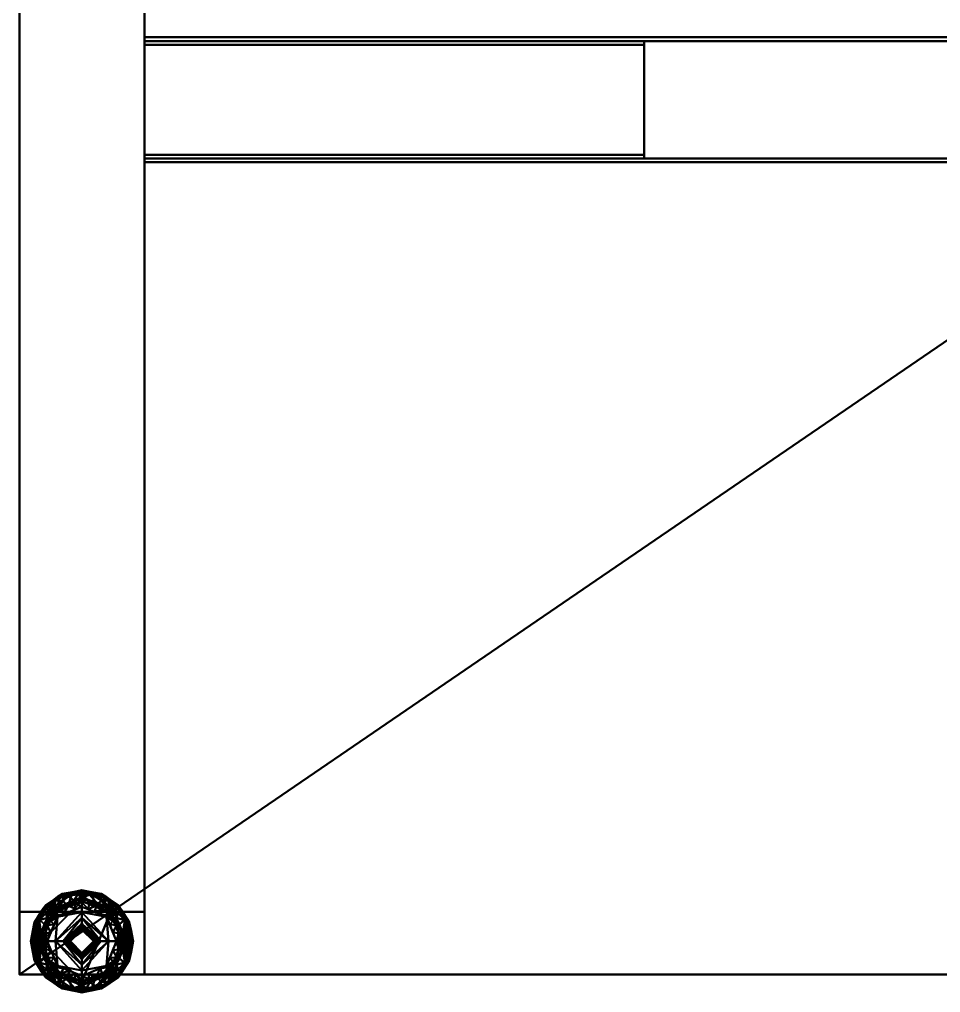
# Model space of a CAD drawing. Header units: millimetres. Extents: x -1050 to 750, y -1100 to 707.
# Drawn here: x -1050 to -681.5, y -7.3 to 382.1 of the extents above; entities that cross this region are included whole.
import ezdxf

# ---------------------------------------------------------------- set-up
doc = ezdxf.new("R2010")
doc.units = ezdxf.units.MM
doc.layers.add('I-FURN', color=7, linetype='Continuous', lineweight=40)

msp = doc.modelspace()

# ---------------------------------------------------------------- meshes
at = {"layer": 'I-FURN', "color": 251, "true_color": 0x616164}
mesh = msp.add_polyface(dxfattribs=at)
corners = [(750, 700, 725), (-1050, 700, 725), (-1050, 0, 725), (750, 0, 725), (-3.98, 634.53, 725), (-3.98, 516.34, 725), (-294.98, 516.34, 725), (-294.98, 634.53, 725)]
mesh.append_faces([[corners[k] for k in face] for face in [(0, 4, 5, 3), (3, 5, 6, 2)]], dxfattribs={"vtx0": -1, "vtx2": -1, "color": 251})
mesh.append_faces([[corners[k] for k in face] for face in [(7, 4, 0, 1), (6, 7, 1, 2)]], dxfattribs={"vtx1": -1, "vtx3": -1, "color": 251})
mesh = msp.add_polyface(dxfattribs=at)
corners = [(750, 700, 700), (750, 0, 700), (-1050, 0, 700), (-1050, 700, 700), (-3.98, 634.53, 700), (-294.98, 634.53, 700), (-294.98, 516.34, 700), (-3.98, 516.34, 700)]
mesh.append_faces([[corners[k] for k in face] for face in [(7, 1, 6)]], dxfattribs={"vtx0": -1, "vtx1": -1, "color": 251})
mesh.append_faces([[corners[k] for k in face] for face in [(3, 5, 6), (5, 3, 0, 4)]], dxfattribs={"vtx0": -1, "vtx2": -1, "color": 251})
mesh.append_faces([[corners[k] for k in face] for face in [(6, 1, 2, 3)]], dxfattribs={"vtx0": -1, "vtx3": -1, "color": 251})
mesh.append_faces([[corners[k] for k in face] for face in [(7, 4, 0, 1)]], dxfattribs={"vtx1": -1, "vtx3": -1, "color": 251})
mesh = msp.add_polyface(dxfattribs=at)
corners = [(-1050, 0, 725), (-1050, 700, 725), (-1050, 700, 700), (-1050, 0, 700)]
mesh.append_faces([[corners[k] for k in face] for face in [(0, 1, 2, 3)]], dxfattribs={"color": 251})
at = {"layer": 'I-FURN', "color": 250, "true_color": 0x161616}
mesh = msp.add_polyface(dxfattribs=at)
corners = [(-1050, 700, 700), (-1050, 700, 20.04), (-1050, 674.97, 20.04), (-1050, 674.97, 650), (-1050, 25, 650), (-1050, 25, 20.04), (-1050, 0, 20.04), (-1050, 0, 700)]
mesh.append_faces([[corners[k] for k in face] for face in [(3, 0, 1, 2)]], dxfattribs={"vtx0": -1, "color": 250})
mesh.append_faces([[corners[k] for k in face] for face in [(6, 7, 4, 5)]], dxfattribs={"vtx1": -1, "color": 250})
mesh.append_faces([[corners[k] for k in face] for face in [(7, 0, 3, 4)]], dxfattribs={"vtx1": -1, "vtx3": -1, "color": 250})
mesh = msp.add_polyface(dxfattribs=at)
corners = [(-1050, 700, 700), (-1050, 0, 700), (-1000, 0, 700), (-1000, 700, 700)]
mesh.append_faces([[corners[k] for k in face] for face in [(3, 0, 1, 2)]], dxfattribs={"color": 250})
mesh = msp.add_polyface(dxfattribs=at)
corners = [(-1000, 700, 700), (-1000, 0, 700), (-1000, 0, 20.04), (-1000, 25, 20.04), (-1000, 25, 650), (-1000, 674.97, 650), (-1000, 674.97, 20.04), (-1000, 700, 20.04)]
mesh.append_faces([[corners[k] for k in face] for face in [(5, 0, 1, 4)]], dxfattribs={"vtx0": -1, "vtx2": -1, "color": 250})
mesh.append_faces([[corners[k] for k in face] for face in [(2, 3, 4, 1)]], dxfattribs={"vtx2": -1, "color": 250})
mesh.append_faces([[corners[k] for k in face] for face in [(5, 6, 7, 0)]], dxfattribs={"vtx3": -1, "color": 250})
mesh = msp.add_polyface(dxfattribs=at)
corners = [(-1050, 25, 650), (-1050, 674.97, 650), (-1000, 674.97, 650), (-1000, 25, 650)]
mesh.append_faces([[corners[k] for k in face] for face in [(0, 1, 2, 3)]], dxfattribs={"color": 250})
mesh = msp.add_polyface(dxfattribs=at)
corners = [(-1000, 375, 700), (-1000, 375, 650), (-1000, 325, 650), (-1000, 325, 700), (-1000, 373.5, 698.5), (-1000, 326.5, 698.5), (-1000, 326.5, 651.5), (-1000, 373.5, 651.5)]
mesh.append_faces([[corners[k] for k in face] for face in [(3, 5, 6, 2), (2, 6, 7, 1)]], dxfattribs={"vtx0": -1, "vtx2": -1, "color": 250})
mesh.append_faces([[corners[k] for k in face] for face in [(4, 5, 3, 0), (7, 4, 0, 1)]], dxfattribs={"vtx1": -1, "vtx3": -1, "color": 250})
mesh = msp.add_polyface(dxfattribs=at)
corners = [(700, 325, 700), (700, 375, 700), (-1000, 375, 700), (-1000, 325, 700)]
mesh.append_faces([[corners[k] for k in face] for face in [(0, 1, 2, 3)]], dxfattribs={"color": 250})
mesh = msp.add_polyface(dxfattribs=at)
corners = [(700, 375, 650), (700, 325, 650), (-1000, 325, 650), (-1000, 375, 650)]
mesh.append_faces([[corners[k] for k in face] for face in [(3, 0, 1, 2)]], dxfattribs={"color": 250})
mesh = msp.add_polyface(dxfattribs=at)
corners = [(700, 375, 700), (700, 375, 650), (-1000, 375, 650), (-1000, 375, 700)]
mesh.append_faces([[corners[k] for k in face] for face in [(0, 1, 2, 3)]], dxfattribs={"color": 250})
mesh = msp.add_polyface(dxfattribs=at)
corners = [(700, 373.5, 651.5), (700, 373.5, 698.5), (-1000, 373.5, 698.5), (-1000, 373.5, 651.5)]
mesh.append_faces([[corners[k] for k in face] for face in [(0, 1, 2, 3)]], dxfattribs={"color": 250})
mesh = msp.add_polyface(dxfattribs=at)
corners = [(700, 326.5, 651.5), (700, 373.5, 651.5), (-1000, 373.5, 651.5), (-1000, 326.5, 651.5)]
mesh.append_faces([[corners[k] for k in face] for face in [(0, 1, 2, 3)]], dxfattribs={"color": 250})
mesh = msp.add_polyface(dxfattribs=at)
corners = [(700, 373.5, 698.5), (700, 326.5, 698.5), (-1000, 326.5, 698.5), (-1000, 373.5, 698.5)]
mesh.append_faces([[corners[k] for k in face] for face in [(3, 0, 1, 2)]], dxfattribs={"color": 250})
mesh = msp.add_polyface(dxfattribs=at)
corners = [(-1000, 373.5, 651.5), (-1000, 372, 651.5), (-1000, 372, 697), (-1000, 328, 697), (-1000, 328, 651.5), (-1000, 326.5, 651.5), (-1000, 326.5, 698.5), (-1000, 373.5, 698.5)]
mesh.append_faces([[corners[k] for k in face] for face in [(2, 7, 0, 1)]], dxfattribs={"vtx0": -1, "color": 250})
mesh.append_faces([[corners[k] for k in face] for face in [(7, 2, 3, 6)]], dxfattribs={"vtx0": -1, "vtx2": -1, "color": 250})
mesh.append_faces([[corners[k] for k in face] for face in [(5, 6, 3, 4)]], dxfattribs={"vtx1": -1, "color": 250})
mesh = msp.add_polyface(dxfattribs=at)
corners = [(-800, 326.5, 698.5), (-800, 373.5, 698.5), (-1000, 373.5, 698.5), (-1000, 326.5, 698.5)]
mesh.append_faces([[corners[k] for k in face] for face in [(3, 0, 1, 2)]], dxfattribs={"color": 250})
mesh = msp.add_polyface(dxfattribs=at)
corners = [(-800, 373.5, 698.5), (-800, 373.5, 651.5), (-1000, 373.5, 651.5), (-1000, 373.5, 698.5)]
mesh.append_faces([[corners[k] for k in face] for face in [(0, 1, 2, 3)]], dxfattribs={"color": 250})
mesh = msp.add_polyface(dxfattribs=at)
corners = [(-800, 373.5, 651.5), (-800, 372, 651.5), (-1000, 372, 651.5), (-1000, 373.5, 651.5)]
mesh.append_faces([[corners[k] for k in face] for face in [(0, 1, 2, 3)]], dxfattribs={"color": 250})
mesh = msp.add_polyface(dxfattribs=at)
corners = [(-800, 372, 697), (-800, 328, 697), (-1000, 328, 697), (-1000, 372, 697)]
mesh.append_faces([[corners[k] for k in face] for face in [(0, 1, 2, 3)]], dxfattribs={"color": 250})
mesh = msp.add_polyface(dxfattribs=at)
corners = [(-800, 372, 651.5), (-800, 372, 697), (-1000, 372, 697), (-1000, 372, 651.5)]
mesh.append_faces([[corners[k] for k in face] for face in [(3, 0, 1, 2)]], dxfattribs={"color": 250})
mesh = msp.add_polyface(dxfattribs=at)
corners = [(-800, 373.5, 651.5), (-800, 373.5, 698.5), (-800, 326.5, 698.5), (-800, 326.5, 651.5), (-800, 328, 651.5), (-800, 328, 697), (-800, 372, 697), (-800, 372, 651.5)]
mesh.append_faces([[corners[k] for k in face] for face in [(5, 6, 1, 2)]], dxfattribs={"vtx1": -1, "vtx3": -1, "color": 250})
mesh.append_faces([[corners[k] for k in face] for face in [(3, 4, 5, 2)]], dxfattribs={"vtx2": -1, "color": 250})
mesh.append_faces([[corners[k] for k in face] for face in [(6, 7, 0, 1)]], dxfattribs={"vtx3": -1, "color": 250})
mesh = msp.add_polyface(dxfattribs=at)
corners = [(-800, 328, 651.5), (-800, 326.5, 651.5), (-1000, 326.5, 651.5), (-1000, 328, 651.5)]
mesh.append_faces([[corners[k] for k in face] for face in [(0, 1, 2, 3)]], dxfattribs={"color": 250})
mesh = msp.add_polyface(dxfattribs=at)
corners = [(-800, 328, 697), (-800, 328, 651.5), (-1000, 328, 651.5), (-1000, 328, 697)]
mesh.append_faces([[corners[k] for k in face] for face in [(3, 0, 1, 2)]], dxfattribs={"color": 250})
mesh = msp.add_polyface(dxfattribs=at)
corners = [(700, 326.5, 698.5), (700, 326.5, 651.5), (-1000, 326.5, 651.5), (-1000, 326.5, 698.5)]
mesh.append_faces([[corners[k] for k in face] for face in [(0, 1, 2, 3)]], dxfattribs={"color": 250})
mesh = msp.add_polyface(dxfattribs=at)
corners = [(-800, 326.5, 651.5), (-800, 326.5, 698.5), (-1000, 326.5, 698.5), (-1000, 326.5, 651.5)]
mesh.append_faces([[corners[k] for k in face] for face in [(0, 1, 2, 3)]], dxfattribs={"color": 250})
mesh = msp.add_polyface(dxfattribs=at)
corners = [(700, 325, 650), (700, 325, 700), (-1000, 325, 700), (-1000, 325, 650)]
mesh.append_faces([[corners[k] for k in face] for face in [(0, 1, 2, 3)]], dxfattribs={"color": 250})
at = {"layer": 'I-FURN', "color": 250, "true_color": 0x3a3a3a}
mesh = msp.add_polyface(dxfattribs=at)
corners = [(-1007.38, 13.24, 8.53), (-1006.21, 13.24, 7.88), (-1005.29, 13.24, 6.92), (-1004.7, 13.24, 5.72), (-1004.5, 13.24, 4.4), (-1006.06, 21.08, 4.4), (-1010.5, 27.73, 4.4), (-1017.15, 32.18, 4.4), (-1025, 33.74, 4.4), (-1032.85, 32.18, 4.4), (-1039.5, 27.73, 4.4), (-1043.94, 21.08, 4.4), (-1045.5, 13.24, 4.4), (-1045.3, 13.24, 5.72), (-1044.71, 13.24, 6.92), (-1043.79, 13.24, 7.88), (-1042.62, 13.24, 8.53), (-1037.46, 25.7, 8.53), (-1025, 30.86, 8.53), (-1012.54, 25.7, 8.53), (-1009.96, 19.47, 8.53), (-1040.04, 19.47, 8.53), (-1006.23, 19.62, 6.74), (-1043.77, 19.62, 6.74), (-1005.35, 17.53, 4.4), (-1044.65, 17.53, 4.4), (-1005.15, 16.89, 6.03), (-1044.85, 16.89, 6.03), (-1009.86, 25.72, 7.04), (-1040.14, 25.72, 7.04), (-1006.65, 17.28, 7.88), (-1007.86, 21.75, 7.59), (-1043.35, 17.28, 7.88), (-1042.14, 21.75, 7.59), (-1015.68, 30.47, 7.08), (-1034.32, 30.47, 7.08), (-1007.74, 23.46, 6.33), (-1042.26, 23.46, 6.33), (-1009.66, 26.51, 5.75), (-1013.83, 29.96, 4.4), (-1012.51, 28.88, 6.39), (-1008.28, 24.41, 4.4), (-1012.73, 27.77, 7.69), (-1040.34, 26.51, 5.75), (-1036.17, 29.96, 4.4), (-1037.49, 28.88, 6.39), (-1041.72, 24.41, 4.4), (-1037.56, 27.53, 7.69), (-1038.75, 22.58, 8.53), (-1015.39, 31.12, 5.72), (-1021.16, 32.94, 6.29), (-1027.91, 32.87, 6.71), (-1034.61, 31.12, 5.72), (-1028.92, 32.96, 4.4), (-1031.48, 32.2, 6.35), (-1018.77, 28.28, 8.53), (-1015.65, 26.99, 8.53), (-1031.23, 28.28, 8.53), (-1030.74, 31.38, 7.68), (-1034.35, 26.99, 8.53), (-1026.83, 31.99, 7.84), (-1021.91, 31.9, 7.78), (-1028.12, 29.57, 8.53), (-1008.67, 16.35, 8.53), (-1041.33, 16.35, 8.53), (-1011.25, 22.58, 8.53), (-1021.08, 32.96, 4.4), (-1021.88, 29.57, 8.53)]
mesh.append_faces([[corners[k] for k in face] for face in [(15, 27, 14), (3, 26, 2), (2, 26, 1), (1, 30, 0), (5, 26, 24), (17, 47, 48), (9, 54, 53), (41, 36, 5), (10, 45, 44), (44, 52, 9), (56, 34, 55)]], dxfattribs={"vtx0": -1, "vtx1": -1, "color": 250})
mesh.append_faces([[corners[k] for k in face] for face in [(22, 26, 5), (33, 23, 32), (22, 30, 1), (42, 28, 40), (3, 24, 26), (36, 38, 28), (25, 13, 27), (28, 31, 36), (22, 1, 26), (28, 38, 40), (31, 30, 22), (50, 34, 49), (11, 27, 23), (47, 45, 29), (42, 65, 28), (23, 33, 37), (43, 29, 45), (15, 23, 27), (22, 36, 31), (43, 46, 37), (32, 23, 15), (31, 63, 30), (35, 45, 47), (33, 29, 37), (33, 32, 64), (29, 48, 47), (7, 50, 49), (61, 50, 51), (51, 50, 8), (22, 5, 36), (36, 41, 38), (43, 37, 29), (11, 23, 37), (58, 51, 54), (34, 42, 40), (6, 40, 38), (34, 40, 49), (44, 45, 52), (52, 45, 35), (43, 45, 10), (33, 48, 29), (58, 60, 51), (39, 49, 40), (54, 9, 52), (61, 51, 60), (35, 58, 54), (34, 56, 42), (54, 52, 35), (53, 54, 51), (61, 34, 50), (35, 47, 59), (58, 62, 60), (58, 35, 59), (60, 18, 61), (34, 61, 55), (65, 31, 28)]], dxfattribs={"vtx0": -1, "vtx1": -1, "vtx2": -1, "color": 250})
mesh.append_faces([[corners[k] for k in face] for face in [(40, 6, 39), (27, 13, 14), (32, 15, 16), (32, 16, 64), (49, 39, 7), (43, 10, 46), (51, 8, 53), (47, 17, 59)]], dxfattribs={"vtx0": -1, "vtx2": -1, "color": 250})
mesh.append_faces([[corners[k] for k in face] for face in [(31, 65, 20, 63), (33, 64, 21, 48), (58, 59, 57, 62), (50, 7, 66, 8), (61, 18, 67, 55)]], dxfattribs={"vtx0": -1, "vtx3": -1, "color": 250})
mesh.append_faces([[corners[k] for k in face] for face in [(11, 25, 27), (41, 6, 38), (19, 65, 42), (46, 11, 37), (56, 19, 42), (62, 18, 60), (63, 0, 30)]], dxfattribs={"vtx1": -1, "vtx2": -1, "color": 250})
mesh.append_faces([[corners[k] for k in face] for face in [(3, 4, 24), (25, 12, 13)]], dxfattribs={"vtx2": -1, "color": 250})
mesh = msp.add_polyface(dxfattribs=at)
corners = [(-1004.5, 13.24, 4.4), (-1004.83, 13.24, 2.72), (-1005.79, 13.24, 1.29), (-1007.22, 13.24, 0.33), (-1008.9, 13.24), (-1013.62, 24.62), (-1025, 29.34), (-1036.38, 24.62), (-1041.1, 13.24), (-1042.78, 13.24, 0.33), (-1044.21, 13.24, 1.29), (-1045.17, 13.24, 2.72), (-1045.5, 13.24, 4.4), (-1043.94, 21.08, 4.4), (-1039.5, 27.73, 4.4), (-1032.85, 32.18, 4.4), (-1025, 33.74, 4.4), (-1017.15, 32.18, 4.4), (-1010.5, 27.73, 4.4), (-1006.06, 21.08, 4.4), (-1007.97, 21.88, 1.18), (-1042.03, 21.88, 1.18), (-1005.35, 17.53, 4.4), (-1044.65, 17.53, 4.4), (-1006.21, 18.05, 1.49), (-1043.79, 18.05, 1.49), (-1021, 32.03, 1.29), (-1029, 32.03, 1.29), (-1014.45, 29.41, 1.39), (-1035.55, 29.41, 1.39), (-1007.51, 17.19, 0.4), (-1011.26, 18.93), (-1042.49, 17.19, 0.4), (-1038.74, 18.93), (-1011.15, 25.09, 0.55), (-1011.1, 27.47, 2.18), (-1008.28, 24.41, 4.4), (-1007, 22.36, 2.74), (-1013.83, 29.96, 4.4), (-1008.87, 25.39, 2.79), (-1038.85, 25.09, 0.55), (-1038.9, 27.47, 2.18), (-1041.72, 24.41, 4.4), (-1043, 22.36, 2.74), (-1036.17, 29.96, 4.4), (-1041.13, 25.39, 2.79), (-1019.31, 26.98), (-1030.69, 26.98), (-1021.08, 32.96, 4.4), (-1028.92, 32.96, 4.4), (-1025, 33.12, 2.16), (-1024.78, 31.52, 0.58), (-1013.7, 27.11, 0.38), (-1017.33, 29.63, 0.48), (-1017.61, 31.33, 1.66), (-1036.3, 27.11, 0.38), (-1032.67, 29.63, 0.48), (-1032.39, 31.33, 1.66)]
mesh.append_faces([[corners[k] for k in face] for face in [(4, 30, 3), (17, 54, 48), (22, 24, 19), (13, 25, 23), (48, 50, 16), (33, 40, 7), (19, 37, 36), (38, 28, 17), (14, 45, 42), (6, 51, 46), (16, 50, 49), (49, 57, 15)]], dxfattribs={"vtx0": -1, "vtx1": -1, "color": 250})
mesh.append_faces([[corners[k] for k in face] for face in [(28, 34, 52), (30, 24, 3), (35, 34, 28), (41, 44, 29), (25, 21, 32), (24, 22, 1), (31, 20, 30), (45, 21, 43), (51, 47, 27), (52, 53, 28), (20, 24, 30), (57, 49, 27), (28, 38, 35), (21, 33, 32), (45, 43, 42), (23, 25, 11), (41, 29, 40), (51, 50, 26), (9, 25, 32), (51, 27, 50), (24, 20, 37), (7, 55, 56), (35, 20, 34), (28, 53, 54), (55, 7, 40), (20, 31, 34), (20, 39, 37), (36, 37, 39), (24, 37, 19), (39, 20, 35), (18, 39, 35), (33, 21, 40), (21, 41, 40), (43, 25, 13), (41, 45, 14), (25, 43, 21), (21, 45, 41), (5, 53, 52), (50, 48, 26), (27, 56, 57), (49, 50, 27), (46, 51, 26), (34, 5, 52), (46, 26, 53), (54, 53, 26), (48, 54, 26), (17, 28, 54), (40, 29, 55), (55, 29, 56), (57, 56, 29), (27, 47, 56), (29, 15, 57)]], dxfattribs={"vtx0": -1, "vtx1": -1, "vtx2": -1, "color": 250})
mesh.append_faces([[corners[k] for k in face] for face in [(24, 1, 2), (24, 2, 3), (25, 9, 10), (56, 47, 7), (32, 8, 9), (25, 10, 11), (30, 4, 31), (34, 31, 5), (43, 13, 42), (41, 14, 44), (51, 6, 47), (53, 5, 46)]], dxfattribs={"vtx0": -1, "vtx2": -1, "color": 250})
mesh.append_faces([[corners[k] for k in face] for face in [(0, 1, 22)]], dxfattribs={"vtx1": -1, "color": 250})
mesh.append_faces([[corners[k] for k in face] for face in [(18, 36, 39), (33, 8, 32), (38, 18, 35), (44, 15, 29)]], dxfattribs={"vtx1": -1, "vtx2": -1, "color": 250})
mesh.append_faces([[corners[k] for k in face] for face in [(11, 12, 23)]], dxfattribs={"vtx2": -1, "color": 250})
mesh = msp.add_polyface(dxfattribs=at)
corners = [(-1025, 27.1, 10.38), (-1015.2, 23.04, 10.38), (-1011.14, 13.24, 10.38), (-1010.23, 13.24, 9.85), (-1009.3, 13.24, 9.36), (-1008.35, 13.24, 8.92), (-1007.38, 13.24, 8.53), (-1012.54, 25.7, 8.53), (-1025, 30.86, 8.53), (-1037.46, 25.7, 8.53), (-1042.62, 13.24, 8.53), (-1041.65, 13.24, 8.92), (-1040.7, 13.24, 9.36), (-1039.77, 13.24, 9.85), (-1038.86, 13.24, 10.38), (-1034.8, 23.04, 10.38), (-1012.59, 16.76, 10.38), (-1037.41, 16.76, 10.38), (-1009.23, 17.72, 8.53), (-1040.77, 17.72, 8.53), (-1009.33, 17.22, 9.13), (-1040.67, 17.22, 9.13), (-1010.88, 21.71, 8.53), (-1012.6, 22.86, 9.36), (-1020.1, 25.07, 10.38), (-1018.77, 28.28, 8.53), (-1039.12, 21.71, 8.53), (-1037.4, 22.86, 9.36), (-1029.9, 25.07, 10.38), (-1031.23, 28.28, 8.53), (-1021.94, 28.63, 9.36), (-1028.05, 28.58, 9.38), (-1033.18, 26.45, 9.44), (-1016.52, 25.93, 9.58), (-1010.38, 16.5, 9.73), (-1013.9, 19.9, 10.38), (-1011.01, 19.73, 9.49), (-1010.05, 20.38, 8.95), (-1012.61, 21.33, 9.83), (-1014.34, 23.59, 9.8), (-1039.62, 16.5, 9.73), (-1036.1, 19.9, 10.38), (-1038.99, 19.73, 9.49), (-1039.95, 20.38, 8.95), (-1037.39, 21.33, 9.83), (-1035.66, 23.59, 9.8), (-1035.51, 24.97, 9.33), (-1034.35, 26.99, 8.53), (-1034.42, 26.85, 8.96), (-1031.11, 28.39, 9.05), (-1028.12, 29.57, 8.53), (-1026.63, 29.78, 8.93), (-1023.3, 29.81, 8.91), (-1020.05, 29.11, 8.93), (-1015.65, 26.99, 8.53), (-1014.58, 25.93, 9.01), (-1018.91, 27.66, 9.38), (-1021.88, 29.57, 8.53), (-1025, 28.93, 9.36), (-1017.12, 27.81, 8.95), (-1030.58, 27.52, 9.54), (-1022.55, 26.09, 10.38), (-1027.45, 26.09, 10.38), (-1032.35, 24.06, 10.38), (-1017.65, 24.06, 10.38)]
mesh.append_faces([[corners[k] for k in face] for face in [(16, 36, 35), (12, 21, 11), (22, 37, 18), (35, 38, 1), (13, 40, 12), (63, 45, 15), (1, 39, 64)]], dxfattribs={"vtx0": -1, "vtx1": -1, "color": 250})
mesh.append_faces([[corners[k] for k in face] for face in [(40, 42, 21), (18, 20, 5), (27, 43, 42), (34, 20, 36), (20, 18, 37), (39, 38, 23), (52, 58, 30), (20, 37, 36), (44, 15, 45), (31, 0, 58), (21, 19, 11), (40, 21, 12), (23, 55, 39), (33, 64, 39), (49, 31, 51), (48, 32, 49), (32, 60, 49), (50, 49, 51), (32, 46, 45), (52, 30, 53), (36, 23, 38), (20, 34, 4), (16, 34, 36), (39, 1, 38), (22, 23, 37), (36, 37, 23), (38, 35, 36), (33, 39, 55), (21, 42, 43), (17, 42, 40), (27, 42, 44), (21, 43, 19), (26, 43, 27), (45, 27, 44), (44, 42, 41), (27, 45, 46), (63, 32, 45), (46, 9, 27), (60, 31, 49), (32, 48, 46), (46, 48, 9), (49, 29, 48), (8, 51, 52), (51, 31, 58), (52, 53, 57), (53, 30, 56), (55, 59, 33), (7, 55, 23), (59, 56, 33), (59, 53, 56), (33, 56, 24), (51, 58, 52), (30, 61, 56), (53, 59, 25), (59, 55, 54), (30, 58, 61), (31, 60, 62), (32, 63, 60)]], dxfattribs={"vtx0": -1, "vtx1": -1, "vtx2": -1, "color": 250})
mesh.append_faces([[corners[k] for k in face] for face in [(27, 9, 26), (34, 16, 2), (34, 2, 3), (58, 0, 61), (43, 26, 19), (42, 17, 41), (23, 22, 7), (59, 54, 25), (56, 61, 24), (44, 41, 15), (51, 8, 50), (55, 7, 54), (33, 24, 64)]], dxfattribs={"vtx0": -1, "vtx2": -1, "color": 250})
mesh.append_faces([[corners[k] for k in face] for face in [(6, 18, 5)]], dxfattribs={"vtx1": -1, "color": 250})
mesh.append_faces([[corners[k] for k in face] for face in [(4, 5, 20), (3, 4, 34), (14, 17, 40), (13, 14, 40), (47, 9, 48, 29), (28, 62, 60, 63), (50, 29, 49), (25, 57, 53), (57, 8, 52), (62, 0, 31)]], dxfattribs={"vtx1": -1, "vtx2": -1, "color": 250})
mesh.append_faces([[corners[k] for k in face] for face in [(19, 10, 11)]], dxfattribs={"vtx2": -1, "color": 250})
mesh = msp.add_polyface(dxfattribs=at)
corners = [(-1041.1, 13.24), (-1036.38, 24.62), (-1025, 29.34), (-1013.62, 24.62), (-1008.9, 13.24), (-1013.62, 1.85), (-1025, -2.86), (-1036.38, 1.85)]
mesh.append_faces([[corners[k] for k in face] for face in [(6, 3, 4, 5), (0, 6, 7)]], dxfattribs={"vtx0": -1, "color": 250})
mesh.append_faces([[corners[k] for k in face] for face in [(1, 2, 0)]], dxfattribs={"vtx1": -1, "color": 250})
mesh.append_faces([[corners[k] for k in face] for face in [(2, 3, 6, 0)]], dxfattribs={"vtx1": -1, "vtx2": -1, "vtx3": -1, "color": 250})
at = {"layer": 'I-FURN', "color": 250, "true_color": 0x161616}
mesh = msp.add_polyface(dxfattribs=at)
corners = [(-1050, 25, 20.04), (-1050, 25, 650), (-1000, 25, 650), (-1000, 25, 20.04)]
mesh.append_faces([[corners[k] for k in face] for face in [(0, 1, 2, 3)]], dxfattribs={"color": 250})
mesh = msp.add_polyface(dxfattribs=at)
corners = [(-1050, 0, 20.04), (-1050, 25, 20.04), (-1000, 25, 20.04), (-1000, 0, 20.04)]
mesh.append_faces([[corners[k] for k in face] for face in [(3, 0, 1, 2)]], dxfattribs={"color": 250})
at = {"layer": 'I-FURN', "color": 250, "true_color": 0x3a3a3a}
mesh = msp.add_polyface(dxfattribs=at)
corners = [(-1025, -0.63, 10.38), (-1025, 1.53, 11.61), (-1025, 3.78, 12.62), (-1025, 6.13, 13.41), (-1025, 8.54, 13.97), (-1026.05, 8.66, 13.97), (-1027.04, 9, 13.97), (-1027.93, 9.56, 13.97), (-1028.67, 10.31, 13.97), (-1029.23, 11.2, 13.97), (-1029.58, 12.19, 13.97), (-1029.7, 13.24, 13.97), (-1029.58, 14.28, 13.97), (-1029.23, 15.28, 13.97), (-1028.67, 16.17, 13.97), (-1027.93, 16.91, 13.97), (-1027.04, 17.47, 13.97), (-1026.05, 17.82, 13.97), (-1025, 17.94, 13.97), (-1025, 20.35, 13.41), (-1025, 22.69, 12.62), (-1025, 24.95, 11.61), (-1025, 27.1, 10.38), (-1034.8, 23.04, 10.38), (-1038.86, 13.24, 10.38), (-1034.8, 3.43, 10.38), (-1035.6, 13.24, 12.14), (-1032.52, 13.24, 13.29)]
mesh.append_faces([[corners[k] for k in face] for face in [(23, 21, 22), (1, 25, 0)]], dxfattribs={"vtx0": -1, "color": 250})
mesh.append_faces([[corners[k] for k in face] for face in [(21, 26, 20), (24, 26, 23), (20, 27, 19), (14, 27, 13), (2, 26, 1), (16, 19, 15), (12, 27, 11), (10, 27, 9), (9, 27, 8), (6, 3, 5), (8, 3, 7)]], dxfattribs={"vtx0": -1, "vtx1": -1, "color": 250})
mesh.append_faces([[corners[k] for k in face] for face in [(27, 20, 26), (26, 21, 23), (2, 27, 26), (19, 27, 14), (3, 8, 27), (25, 1, 26)]], dxfattribs={"vtx0": -1, "vtx1": -1, "vtx2": -1, "color": 250})
mesh.append_faces([[corners[k] for k in face] for face in [(27, 2, 3), (27, 10, 11)]], dxfattribs={"vtx0": -1, "vtx2": -1, "color": 250})
mesh.append_faces([[corners[k] for k in face] for face in [(4, 5, 3)]], dxfattribs={"vtx1": -1, "color": 250})
mesh.append_faces([[corners[k] for k in face] for face in [(12, 13, 27), (16, 17, 19), (14, 15, 19), (24, 25, 26), (6, 7, 3)]], dxfattribs={"vtx1": -1, "vtx2": -1, "color": 250})
mesh.append_faces([[corners[k] for k in face] for face in [(17, 18, 19)]], dxfattribs={"vtx2": -1, "color": 250})
mesh = msp.add_polyface(dxfattribs=at)
corners = [(-1025, 8.54, 13.97), (-1025, 6.13, 13.41), (-1025, 3.78, 12.62), (-1025, 1.53, 11.61), (-1025, -0.63, 10.38), (-1015.2, 3.43, 10.38), (-1011.14, 13.24, 10.38), (-1015.2, 23.04, 10.38), (-1025, 27.1, 10.38), (-1025, 24.95, 11.61), (-1025, 22.69, 12.62), (-1025, 20.35, 13.41), (-1025, 17.94, 13.97), (-1023.95, 17.82, 13.97), (-1022.96, 17.47, 13.97), (-1022.07, 16.91, 13.97), (-1021.33, 16.17, 13.97), (-1020.77, 15.28, 13.97), (-1020.42, 14.28, 13.97), (-1020.3, 13.24, 13.97), (-1020.42, 12.19, 13.97), (-1020.77, 11.2, 13.97), (-1021.33, 10.31, 13.97), (-1022.07, 9.56, 13.97), (-1022.96, 9, 13.97), (-1023.95, 8.66, 13.97), (-1014.4, 13.24, 12.14), (-1017.48, 13.24, 13.29)]
mesh.append_faces([[corners[k] for k in face] for face in [(5, 3, 4), (9, 7, 8)]], dxfattribs={"vtx0": -1, "color": 250})
mesh.append_faces([[corners[k] for k in face] for face in [(20, 27, 19), (3, 26, 2), (6, 26, 5), (22, 27, 21), (24, 1, 23), (18, 27, 17), (17, 27, 16), (2, 27, 1), (14, 11, 13), (16, 11, 15), (7, 26, 6)]], dxfattribs={"vtx0": -1, "vtx1": -1, "color": 250})
mesh.append_faces([[corners[k] for k in face] for face in [(26, 27, 2), (22, 1, 27), (26, 7, 9), (11, 16, 27), (10, 27, 26), (3, 5, 26)]], dxfattribs={"vtx0": -1, "vtx1": -1, "vtx2": -1, "color": 250})
mesh.append_faces([[corners[k] for k in face] for face in [(27, 18, 19), (27, 10, 11)]], dxfattribs={"vtx0": -1, "vtx2": -1, "color": 250})
mesh.append_faces([[corners[k] for k in face] for face in [(12, 13, 11)]], dxfattribs={"vtx1": -1, "color": 250})
mesh.append_faces([[corners[k] for k in face] for face in [(20, 21, 27), (24, 25, 1), (22, 23, 1), (9, 10, 26), (14, 15, 11)]], dxfattribs={"vtx1": -1, "vtx2": -1, "color": 250})
mesh.append_faces([[corners[k] for k in face] for face in [(25, 0, 1)]], dxfattribs={"vtx2": -1, "color": 250})
mesh = msp.add_polyface(dxfattribs=at)
corners = [(-1029.7, 13.24, 13.97), (-1029.7, 13.24, 15.48), (-1029.7, 13.24, 16.99), (-1029.7, 13.24, 18.49), (-1029.7, 13.24, 20), (-1025, 17.94, 20), (-1020.3, 13.24, 20), (-1020.3, 13.24, 18.49), (-1020.3, 13.24, 16.99), (-1020.3, 13.24, 15.48), (-1020.3, 13.24, 13.97), (-1020.42, 14.28, 13.97), (-1020.77, 15.28, 13.97), (-1021.33, 16.17, 13.97), (-1022.07, 16.91, 13.97), (-1022.96, 17.47, 13.97), (-1023.95, 17.82, 13.97), (-1025, 17.94, 13.97), (-1026.05, 17.82, 13.97), (-1027.04, 17.47, 13.97), (-1027.93, 16.91, 13.97), (-1028.67, 16.17, 13.97), (-1029.23, 15.28, 13.97), (-1029.58, 14.28, 13.97)]
mesh.append_faces([[corners[k] for k in face] for face in [(2, 19, 1), (16, 8, 15)]], dxfattribs={"vtx0": -1, "vtx1": -1, "color": 250})
mesh.append_faces([[corners[k] for k in face] for face in [(2, 5, 17), (8, 17, 5)]], dxfattribs={"vtx0": -1, "vtx1": -1, "vtx2": -1, "color": 250})
mesh.append_faces([[corners[k] for k in face] for face in [(2, 17, 18), (1, 21, 22), (1, 19, 20), (2, 18, 19), (15, 8, 9), (9, 13, 14), (9, 11, 12)]], dxfattribs={"vtx0": -1, "vtx2": -1, "color": 250})
mesh.append_faces([[corners[k] for k in face] for face in [(0, 1, 23)]], dxfattribs={"vtx1": -1, "color": 250})
mesh.append_faces([[corners[k] for k in face] for face in [(22, 23, 1), (20, 21, 1), (16, 17, 8), (14, 15, 9), (12, 13, 9)]], dxfattribs={"vtx1": -1, "vtx2": -1, "color": 250})
mesh.append_faces([[corners[k] for k in face] for face in [(3, 4, 5, 2), (9, 10, 11)]], dxfattribs={"vtx2": -1, "color": 250})
mesh.append_faces([[corners[k] for k in face] for face in [(5, 6, 7, 8)]], dxfattribs={"vtx3": -1, "color": 250})
mesh = msp.add_polyface(dxfattribs=at)
corners = [(-1029.6, 13.24, 20), (-1029.6, 13.24, 23.75), (-1029.6, 13.24, 27.5), (-1029.6, 13.24, 31.25), (-1029.6, 13.24, 35), (-1025, 17.84, 35), (-1020.4, 13.24, 35), (-1020.4, 13.24, 31.25), (-1020.4, 13.24, 27.5), (-1020.4, 13.24, 23.75), (-1020.4, 13.24, 20), (-1025, 17.84, 20)]
mesh.append_faces([[corners[k] for k in face] for face in [(7, 5, 6)]], dxfattribs={"vtx0": -1, "color": 250})
mesh.append_faces([[corners[k] for k in face] for face in [(11, 2, 5), (8, 11, 5, 7)]], dxfattribs={"vtx0": -1, "vtx1": -1, "vtx2": -1, "color": 250})
mesh.append_faces([[corners[k] for k in face] for face in [(1, 2, 11, 0)]], dxfattribs={"vtx1": -1, "color": 250})
mesh.append_faces([[corners[k] for k in face] for face in [(3, 4, 5, 2), (9, 10, 11, 8)]], dxfattribs={"vtx2": -1, "color": 250})
mesh = msp.add_polyface(dxfattribs=at)
corners = [(-1029.6, 13.24, 35), (-1025, 8.64, 35), (-1020.4, 13.24, 35), (-1025, 17.84, 35)]
mesh.append_faces([[corners[k] for k in face] for face in [(2, 3, 0, 1)]], dxfattribs={"color": 250})
mesh = msp.add_polyface(dxfattribs=at)
corners = [(-1041.1, 13.24), (-1036.38, 1.85), (-1025, -2.86), (-1013.62, 1.85), (-1008.9, 13.24), (-1007.22, 13.24, 0.33), (-1005.79, 13.24, 1.29), (-1004.83, 13.24, 2.72), (-1004.5, 13.24, 4.4), (-1006.06, 5.39, 4.4), (-1010.5, -1.26, 4.4), (-1017.15, -5.7, 4.4), (-1025, -7.26, 4.4), (-1032.85, -5.7, 4.4), (-1039.5, -1.26, 4.4), (-1043.94, 5.39, 4.4), (-1045.5, 13.24, 4.4), (-1045.17, 13.24, 2.72), (-1044.21, 13.24, 1.29), (-1042.78, 13.24, 0.33), (-1042.03, 4.6, 1.18), (-1007.97, 4.6, 1.18), (-1044.65, 8.95, 4.4), (-1005.35, 8.95, 4.4), (-1043.79, 8.43, 1.49), (-1006.21, 8.43, 1.49), (-1029, -5.55, 1.29), (-1021, -5.55, 1.29), (-1035.55, -2.93, 1.39), (-1014.45, -2.93, 1.39), (-1042.49, 9.29, 0.4), (-1038.74, 7.55), (-1007.51, 9.29, 0.4), (-1011.26, 7.55), (-1038.85, 1.38, 0.55), (-1038.9, -1, 2.18), (-1041.72, 2.07, 4.4), (-1043, 4.12, 2.74), (-1036.17, -3.48, 4.4), (-1041.13, 1.08, 2.79), (-1011.15, 1.38, 0.55), (-1011.1, -1, 2.18), (-1008.28, 2.07, 4.4), (-1007, 4.12, 2.74), (-1013.83, -3.48, 4.4), (-1008.87, 1.08, 2.79), (-1030.69, -0.5), (-1019.31, -0.5), (-1028.92, -6.48, 4.4), (-1021.08, -6.48, 4.4), (-1025, -6.65, 2.16), (-1025.22, -5.04, 0.58), (-1036.3, -0.63, 0.38), (-1032.67, -3.16, 0.48), (-1032.39, -4.86, 1.66), (-1013.7, -0.63, 0.38), (-1017.33, -3.16, 0.48), (-1017.61, -4.86, 1.66)]
mesh.append_faces([[corners[k] for k in face] for face in [(22, 24, 15), (48, 50, 12), (0, 30, 19), (3, 56, 47), (33, 40, 3), (15, 37, 36), (38, 28, 13), (10, 45, 42), (2, 51, 46), (12, 50, 49), (49, 57, 11)]], dxfattribs={"vtx0": -1, "vtx1": -1, "color": 250})
mesh.append_faces([[corners[k] for k in face] for face in [(41, 44, 29), (25, 21, 32), (45, 43, 42), (19, 30, 24), (35, 34, 28), (50, 51, 27), (24, 22, 17), (20, 24, 30), (41, 29, 40), (24, 20, 37), (51, 47, 27), (28, 34, 52), (21, 33, 32), (25, 7, 23), (55, 56, 3), (27, 49, 50), (28, 38, 35), (31, 20, 30), (57, 49, 27), (32, 5, 25), (45, 21, 43), (52, 53, 28), (35, 20, 34), (54, 28, 53), (55, 3, 40), (20, 31, 34), (20, 39, 37), (36, 37, 39), (24, 37, 15), (39, 20, 35), (14, 39, 35), (33, 21, 40), (21, 41, 40), (43, 25, 9), (41, 45, 10), (25, 43, 21), (21, 45, 41), (1, 53, 52), (50, 48, 26), (27, 56, 57), (51, 50, 26), (46, 51, 26), (34, 1, 52), (46, 26, 53), (54, 53, 26), (48, 54, 26), (13, 28, 54), (40, 29, 55), (55, 29, 56), (57, 56, 29), (27, 47, 56), (29, 11, 57)]], dxfattribs={"vtx0": -1, "vtx1": -1, "vtx2": -1, "color": 250})
mesh.append_faces([[corners[k] for k in face] for face in [(24, 17, 18), (25, 6, 7), (54, 48, 13), (24, 18, 19), (25, 23, 9), (30, 0, 31), (34, 31, 1), (43, 9, 42), (41, 10, 44), (51, 2, 47), (53, 1, 46)]], dxfattribs={"vtx0": -1, "vtx2": -1, "color": 250})
mesh.append_faces([[corners[k] for k in face] for face in [(5, 6, 25), (4, 5, 32), (14, 36, 39), (33, 4, 32), (38, 14, 35), (44, 11, 29)]], dxfattribs={"vtx1": -1, "vtx2": -1, "color": 250})
mesh.append_faces([[corners[k] for k in face] for face in [(7, 8, 23), (22, 16, 17)]], dxfattribs={"vtx2": -1, "color": 250})
mesh = msp.add_polyface(dxfattribs=at)
corners = [(-1045.5, 13.24, 4.4), (-1043.94, 5.39, 4.4), (-1039.5, -1.26, 4.4), (-1032.85, -5.7, 4.4), (-1025, -7.26, 4.4), (-1017.15, -5.7, 4.4), (-1010.5, -1.26, 4.4), (-1006.06, 5.39, 4.4), (-1004.5, 13.24, 4.4), (-1004.7, 13.24, 5.72), (-1005.29, 13.24, 6.92), (-1006.21, 13.24, 7.88), (-1007.38, 13.24, 8.53), (-1012.54, 0.78, 8.53), (-1025, -4.39, 8.53), (-1037.46, 0.78, 8.53), (-1042.62, 13.24, 8.53), (-1043.79, 13.24, 7.88), (-1044.71, 13.24, 6.92), (-1045.3, 13.24, 5.72), (-1040.04, 7.01, 8.53), (-1009.96, 7.01, 8.53), (-1043.77, 6.85, 6.74), (-1006.23, 6.85, 6.74), (-1044.65, 8.95, 4.4), (-1005.35, 8.95, 4.4), (-1044.85, 9.58, 6.03), (-1005.15, 9.58, 6.03), (-1040.14, 0.76, 7.04), (-1009.86, 0.76, 7.04), (-1043.35, 9.2, 7.88), (-1042.14, 4.72, 7.59), (-1006.65, 9.2, 7.88), (-1007.86, 4.72, 7.59), (-1034.32, -3.99, 7.08), (-1015.68, -3.99, 7.08), (-1042.26, 3.01, 6.33), (-1007.74, 3.01, 6.33), (-1040.34, -0.04, 5.75), (-1036.17, -3.48, 4.4), (-1037.49, -2.41, 6.39), (-1041.72, 2.07, 4.4), (-1037.27, -1.29, 7.69), (-1009.66, -0.04, 5.75), (-1013.83, -3.48, 4.4), (-1012.51, -2.41, 6.39), (-1008.28, 2.07, 4.4), (-1012.44, -1.05, 7.69), (-1011.25, 3.89, 8.53), (-1034.61, -4.64, 5.72), (-1028.84, -6.47, 6.29), (-1022.09, -6.39, 6.71), (-1015.39, -4.64, 5.72), (-1021.08, -6.48, 4.4), (-1018.52, -5.73, 6.35), (-1031.23, -1.81, 8.53), (-1034.35, -0.52, 8.53), (-1018.77, -1.81, 8.53), (-1019.26, -4.91, 7.68), (-1015.65, -0.52, 8.53), (-1023.17, -5.52, 7.84), (-1028.09, -5.43, 7.78), (-1021.88, -3.1, 8.53), (-1041.33, 10.12, 8.53), (-1008.67, 10.12, 8.53), (-1038.75, 3.89, 8.53), (-1028.92, -6.48, 4.4), (-1028.12, -3.1, 8.53)]
mesh.append_faces([[corners[k] for k in face] for face in [(17, 30, 16), (11, 27, 10), (1, 26, 24), (19, 26, 18), (5, 54, 53), (41, 36, 1), (6, 45, 44), (44, 52, 5), (56, 34, 55)]], dxfattribs={"vtx0": -1, "vtx1": -1, "color": 250})
mesh.append_faces([[corners[k] for k in face] for face in [(7, 27, 23), (22, 26, 1), (19, 24, 26), (31, 30, 22), (28, 31, 36), (28, 40, 42), (28, 38, 40), (50, 34, 49), (25, 9, 27), (29, 45, 43), (37, 23, 33), (22, 30, 17), (33, 23, 32), (29, 47, 45), (36, 38, 28), (22, 17, 26), (27, 11, 23), (11, 32, 23), (31, 63, 30), (22, 36, 31), (43, 46, 37), (42, 65, 28), (35, 45, 47), (33, 29, 37), (33, 32, 64), (29, 48, 47), (3, 50, 49), (61, 50, 51), (51, 50, 4), (22, 1, 36), (36, 41, 38), (43, 37, 29), (7, 23, 37), (58, 51, 54), (34, 42, 40), (2, 40, 38), (34, 40, 49), (44, 45, 52), (52, 45, 35), (43, 45, 6), (33, 48, 29), (58, 60, 51), (39, 49, 40), (54, 5, 52), (61, 51, 60), (35, 58, 54), (34, 56, 42), (54, 52, 35), (53, 54, 51), (61, 34, 50), (35, 47, 59), (58, 62, 60), (58, 35, 59), (60, 14, 61), (34, 61, 55), (65, 31, 28)]], dxfattribs={"vtx0": -1, "vtx1": -1, "vtx2": -1, "color": 250})
mesh.append_faces([[corners[k] for k in face] for face in [(32, 11, 12), (27, 9, 10), (47, 48, 13), (27, 7, 25), (32, 12, 64), (49, 39, 3), (43, 6, 46), (51, 4, 53), (47, 13, 59)]], dxfattribs={"vtx0": -1, "vtx2": -1, "color": 250})
mesh.append_faces([[corners[k] for k in face] for face in [(31, 65, 20, 63), (33, 64, 21, 48), (58, 59, 57, 62), (50, 3, 66, 4), (61, 14, 67, 55)]], dxfattribs={"vtx0": -1, "vtx3": -1, "color": 250})
mesh.append_faces([[corners[k] for k in face] for face in [(2, 39, 40), (17, 18, 26), (41, 2, 38), (15, 65, 42), (46, 7, 37), (56, 15, 42), (62, 14, 60), (63, 16, 30)]], dxfattribs={"vtx1": -1, "vtx2": -1, "color": 250})
mesh.append_faces([[corners[k] for k in face] for face in [(19, 0, 24), (25, 8, 9)]], dxfattribs={"vtx2": -1, "color": 250})
mesh = msp.add_polyface(dxfattribs=at)
corners = [(-1007.38, 13.24, 8.53), (-1008.35, 13.24, 8.92), (-1009.3, 13.24, 9.36), (-1010.23, 13.24, 9.85), (-1011.14, 13.24, 10.38), (-1015.2, 3.43, 10.38), (-1025, -0.63, 10.38), (-1034.8, 3.43, 10.38), (-1038.86, 13.24, 10.38), (-1039.77, 13.24, 9.85), (-1040.7, 13.24, 9.36), (-1041.65, 13.24, 8.92), (-1042.62, 13.24, 8.53), (-1037.46, 0.78, 8.53), (-1025, -4.39, 8.53), (-1012.54, 0.78, 8.53), (-1037.41, 9.71, 10.38), (-1012.59, 9.71, 10.38), (-1040.77, 8.76, 8.53), (-1009.23, 8.76, 8.53), (-1040.67, 9.25, 9.13), (-1009.33, 9.25, 9.13), (-1039.12, 4.77, 8.53), (-1037.4, 3.62, 9.36), (-1029.9, 1.4, 10.38), (-1031.23, -1.81, 8.53), (-1010.88, 4.77, 8.53), (-1012.6, 3.62, 9.36), (-1020.1, 1.4, 10.38), (-1018.77, -1.81, 8.53), (-1028.06, -2.16, 9.36), (-1021.95, -2.11, 9.38), (-1016.82, 0.02, 9.44), (-1033.48, 0.55, 9.58), (-1039.62, 9.97, 9.73), (-1036.1, 6.57, 10.38), (-1038.99, 6.74, 9.49), (-1039.95, 6.1, 8.95), (-1037.39, 5.14, 9.83), (-1035.66, 2.88, 9.8), (-1010.38, 9.97, 9.73), (-1013.9, 6.57, 10.38), (-1011.01, 6.74, 9.49), (-1010.05, 6.1, 8.95), (-1012.61, 5.14, 9.83), (-1014.34, 2.88, 9.8), (-1014.49, 1.51, 9.33), (-1015.65, -0.52, 8.53), (-1015.58, -0.37, 8.96), (-1018.89, -1.92, 9.05), (-1021.88, -3.1, 8.53), (-1023.37, -3.31, 8.93), (-1026.7, -3.34, 8.91), (-1029.95, -2.63, 8.93), (-1034.35, -0.52, 8.53), (-1035.42, 0.54, 9.01), (-1031.09, -1.18, 9.38), (-1028.12, -3.1, 8.53), (-1025, -2.46, 9.36), (-1032.88, -1.34, 8.95), (-1019.42, -1.05, 9.54), (-1027.45, 0.39, 10.38), (-1022.55, 0.39, 10.38), (-1017.65, 2.42, 10.38), (-1032.35, 2.42, 10.38)]
mesh.append_faces([[corners[k] for k in face] for face in [(16, 36, 35), (2, 21, 1), (22, 37, 18), (35, 38, 7), (3, 40, 2), (63, 45, 5), (64, 33, 24)]], dxfattribs={"vtx0": -1, "vtx1": -1, "color": 250})
mesh.append_faces([[corners[k] for k in face] for face in [(40, 42, 21), (52, 58, 30), (20, 37, 36), (37, 20, 18), (27, 43, 42), (23, 39, 38), (40, 21, 2), (31, 6, 58), (21, 19, 1), (18, 20, 11), (49, 31, 51), (23, 55, 39), (44, 5, 45), (34, 20, 36), (48, 32, 49), (32, 60, 49), (50, 49, 51), (32, 46, 45), (52, 30, 53), (36, 23, 38), (20, 34, 10), (16, 34, 36), (39, 7, 38), (22, 23, 37), (36, 37, 23), (38, 35, 36), (33, 64, 39), (33, 39, 55), (21, 42, 43), (17, 42, 40), (27, 42, 44), (21, 43, 19), (26, 43, 27), (45, 27, 44), (44, 42, 41), (27, 45, 46), (63, 32, 45), (46, 15, 27), (60, 31, 49), (32, 48, 46), (46, 48, 15), (49, 29, 48), (14, 51, 52), (51, 31, 58), (52, 53, 57), (53, 30, 56), (55, 59, 33), (13, 55, 23), (59, 56, 33), (59, 53, 56), (33, 56, 24), (51, 58, 52), (30, 61, 56), (53, 59, 25), (59, 55, 54), (30, 58, 61), (31, 60, 62), (32, 63, 60)]], dxfattribs={"vtx0": -1, "vtx1": -1, "vtx2": -1, "color": 250})
mesh.append_faces([[corners[k] for k in face] for face in [(34, 16, 8), (27, 15, 26), (40, 3, 4), (43, 26, 19), (23, 22, 13), (34, 8, 9), (58, 6, 61), (42, 17, 41), (59, 54, 25), (56, 61, 24), (44, 41, 5), (51, 14, 50), (55, 13, 54)]], dxfattribs={"vtx0": -1, "vtx2": -1, "color": 250})
mesh.append_faces([[corners[k] for k in face] for face in [(12, 18, 11)]], dxfattribs={"vtx1": -1, "color": 250})
mesh.append_faces([[corners[k] for k in face] for face in [(4, 17, 40), (10, 11, 20), (9, 10, 34), (64, 7, 39), (47, 15, 48, 29), (28, 62, 60, 63), (50, 29, 49), (25, 57, 53), (57, 14, 52), (62, 6, 31)]], dxfattribs={"vtx1": -1, "vtx2": -1, "color": 250})
mesh.append_faces([[corners[k] for k in face] for face in [(19, 0, 1)]], dxfattribs={"vtx2": -1, "color": 250})
mesh = msp.add_polyface(dxfattribs=at)
corners = [(-1020.3, 13.24, 20), (-1025, 8.54, 20), (-1029.7, 13.24, 20), (-1029.7, 13.24, 18.49), (-1029.7, 13.24, 16.99), (-1029.7, 13.24, 15.48), (-1029.7, 13.24, 13.97), (-1029.58, 12.19, 13.97), (-1029.23, 11.2, 13.97), (-1028.67, 10.31, 13.97), (-1027.93, 9.56, 13.97), (-1027.04, 9, 13.97), (-1026.05, 8.66, 13.97), (-1025, 8.54, 13.97), (-1023.95, 8.66, 13.97), (-1022.96, 9, 13.97), (-1022.07, 9.56, 13.97), (-1021.33, 10.31, 13.97), (-1020.77, 11.2, 13.97), (-1020.42, 12.19, 13.97), (-1020.3, 13.24, 13.97), (-1020.3, 13.24, 15.48), (-1020.3, 13.24, 16.99), (-1020.3, 13.24, 18.49)]
mesh.append_faces([[corners[k] for k in face] for face in [(21, 19, 20), (7, 5, 6)]], dxfattribs={"vtx0": -1, "color": 250})
mesh.append_faces([[corners[k] for k in face] for face in [(15, 22, 14), (5, 11, 4)]], dxfattribs={"vtx0": -1, "vtx1": -1, "color": 250})
mesh.append_faces([[corners[k] for k in face] for face in [(13, 22, 1), (4, 13, 1)]], dxfattribs={"vtx0": -1, "vtx1": -1, "vtx2": -1, "color": 250})
mesh.append_faces([[corners[k] for k in face] for face in [(15, 21, 22), (21, 18, 19), (21, 16, 17), (21, 15, 16), (4, 11, 12), (5, 10, 11), (5, 8, 9), (5, 7, 8)]], dxfattribs={"vtx0": -1, "vtx2": -1, "color": 250})
mesh.append_faces([[corners[k] for k in face] for face in [(3, 4, 1, 2)]], dxfattribs={"vtx1": -1, "color": 250})
mesh.append_faces([[corners[k] for k in face] for face in [(13, 14, 22), (17, 18, 21), (12, 13, 4), (9, 10, 5)]], dxfattribs={"vtx1": -1, "vtx2": -1, "color": 250})
mesh.append_faces([[corners[k] for k in face] for face in [(23, 0, 1, 22)]], dxfattribs={"vtx2": -1, "color": 250})
mesh = msp.add_polyface(dxfattribs=at)
corners = [(-1020.4, 13.24, 35), (-1025, 8.64, 35), (-1029.6, 13.24, 35), (-1029.6, 13.24, 31.25), (-1029.6, 13.24, 27.5), (-1029.6, 13.24, 23.75), (-1029.6, 13.24, 20), (-1025, 8.64, 20), (-1020.4, 13.24, 20), (-1020.4, 13.24, 23.75), (-1020.4, 13.24, 27.5), (-1020.4, 13.24, 31.25)]
mesh.append_faces([[corners[k] for k in face] for face in [(7, 1, 4)]], dxfattribs={"vtx0": -1, "vtx1": -1, "vtx2": -1, "color": 250})
mesh.append_faces([[corners[k] for k in face] for face in [(10, 11, 1, 7)]], dxfattribs={"vtx1": -1, "vtx2": -1, "vtx3": -1, "color": 250})
mesh.append_faces([[corners[k] for k in face] for face in [(11, 0, 1), (5, 6, 7, 4)]], dxfattribs={"vtx2": -1, "color": 250})
mesh.append_faces([[corners[k] for k in face] for face in [(7, 8, 9, 10), (1, 2, 3, 4)]], dxfattribs={"vtx3": -1, "color": 250})
at = {"layer": 'I-FURN', "color": 251, "true_color": 0x616164}
mesh = msp.add_polyface(dxfattribs=at)
corners = [(750, 0, 725), (-1050, 0, 725), (-1050, 0, 700), (750, 0, 700)]
mesh.append_faces([[corners[k] for k in face] for face in [(0, 1, 2, 3)]], dxfattribs={"color": 251})
at = {"layer": 'I-FURN', "color": 250, "true_color": 0x161616}
mesh = msp.add_polyface(dxfattribs=at)
corners = [(-1050, 0, 700), (-1050, 0, 20.04), (-1000, 0, 20.04), (-1000, 0, 700)]
mesh.append_faces([[corners[k] for k in face] for face in [(3, 0, 1, 2)]], dxfattribs={"color": 250})

doc.saveas('drawing.dxf')
